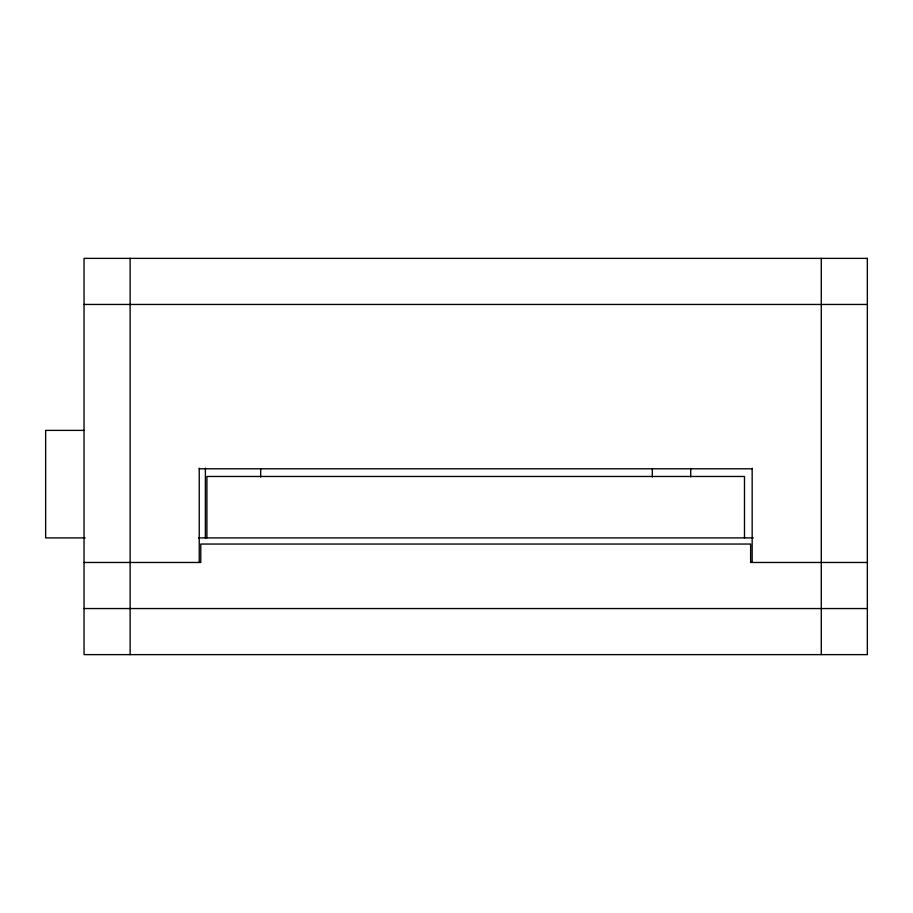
<?xml version="1.0" encoding="UTF-8"?>
<svg xmlns="http://www.w3.org/2000/svg" width="913" height="913" viewBox="0 0 913 913"><rect width="100%" height="100%" fill="white"/><g stroke="black" fill="none" stroke-linecap="round" stroke-linejoin="round"><path stroke-width="1.37" d="M84.042 304.451L867.35 304.451M83.985 430.388L45.65 430.388L45.65 537.905L85.149 537.905M199.239 468.791L752.164 468.791M198.543 537.905L753.293 537.905M84.042 562.476L200.78 562.476L200.78 544.045L750.623 544.045L750.623 562.476L867.35 562.476M84.042 608.549L867.35 608.549M821.278 258.368L821.278 654.632M752.164 468.152L752.164 562.476M744.483 537.905L744.483 476.472L206.92 476.472L206.92 537.905M690.719 468.369L690.719 476.883M652.327 468.529L652.327 477.031M260.673 468.586L260.673 477.077M205.379 468.152L205.379 537.905M199.239 468.152L199.239 562.476M130.125 258.368L130.125 654.632M867.35 258.368L84.042 258.368L84.042 654.632L867.35 654.632L867.35 258.368"/></g></svg>
